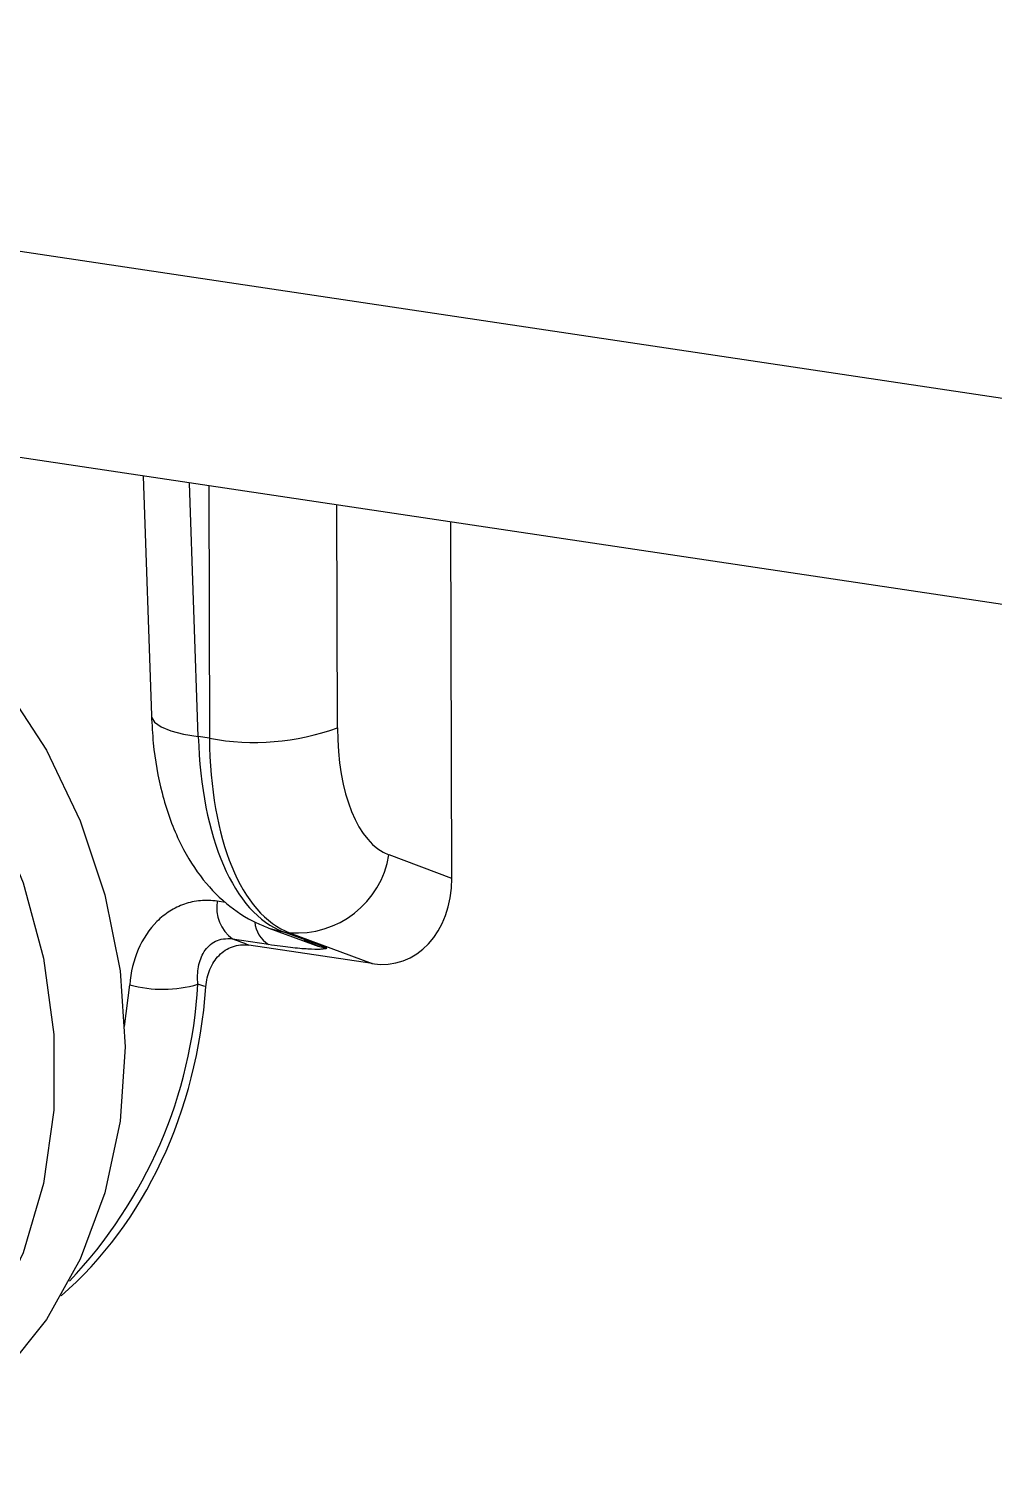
# Model space of a CAD drawing. Header units: millimetres. Extents: x 12 to 854, y 4 to 555.
# Drawn here: x 686.58 to 696.37, y 420.7 to 435.39 of the extents above; entities that cross this region are included whole.
import ezdxf

# ---------------------------------------------------------------- set-up
doc = ezdxf.new("R2010")
doc.units = ezdxf.units.MM

msp = doc.modelspace()

# ---------------------------------------------------------------- linework, layer by layer
at = {"color": 7, "linetype": 'Continuous', "lineweight": 25}
for p, q in [((665.019, 436.34), (698.015, 431.41)), ((701.392, 428.81), (660.641, 434.9)), ((687.743, 430.85), (687.826, 428.418)), ((690.875, 426.765), (690.866, 430.383)), ((688.415, 428.187), (688.302, 428.204)), ((690.875, 426.765), (690.239, 427.004)), ((689.019, 426.259), (689.46, 426.096)), ((688.648, 426.15), (689.015, 426.095)), ((689.163, 426.222), (689.228, 426.213)), ((689.608, 426.058), (689.163, 426.222)), ((689.228, 426.213), (690.066, 425.899)), ((690.066, 425.899), (688.815, 426.086))]:
    msp.add_line(p, q, dxfattribs=at)
at = {"color": 8, "linetype": 'Continuous', "lineweight": 25}
for p, q in [((688.302, 428.204), (688.214, 430.779)), ((688.408, 430.75), (688.415, 428.187)), ((689.715, 428.294), (689.71, 430.556)), ((688.579, 426.519), (688.493, 426.532)), ((689.019, 426.259), (689.163, 426.222)), ((689.529, 426.073), (689.375, 426.135)), ((687.554, 425.262), (687.606, 425.685))]:
    msp.add_line(p, q, dxfattribs=at)
at = {"color": 7, "linetype": 'Continuous', "lineweight": 25, "flags": 128}
for points in [[(680.263, 430.303), (680.658, 430.529), (681.277, 430.77), (681.934, 430.898), (682.614, 430.91), (683.302, 430.807), (683.982, 430.592), (684.639, 430.267), (685.258, 429.842), (685.826, 429.325), (686.33, 428.728), (686.759, 428.065), (687.102, 427.349), (687.354, 426.598), (687.507, 425.827), (687.558, 425.055)], [(687.558, 425.055), (687.507, 424.298), (687.354, 423.573), (687.102, 422.897), (686.759, 422.284), (686.33, 421.749), (685.826, 421.302), (685.258, 420.955), (684.639, 420.715), (684.57, 420.696)]]:
    msp.add_lwpolyline(points, dxfattribs=at)
at = {"color": 8, "linetype": 'Continuous', "lineweight": 25, "flags": 128}
for points in [[(682.017, 430.528), (682.169, 430.515), (682.859, 430.383), (683.536, 430.135), (684.186, 429.778), (684.792, 429.319), (685.341, 428.771), (685.819, 428.145), (686.216, 427.456), (686.522, 426.721), (686.73, 425.956), (686.836, 425.18), (686.836, 424.41), (686.73, 423.665), (686.522, 422.963), (686.216, 422.319), (685.861, 421.8)], [(687.826, 428.418), (687.828, 428.403), (687.858, 428.352), (687.924, 428.305), (688.022, 428.264), (688.15, 428.23), (688.302, 428.204)]]:
    msp.add_lwpolyline(points, dxfattribs=at)
at = {"color": 7, "linetype": 'Continuous', "lineweight": 25}
for centre, radius, start, end in [((688.872, 430.601), 2.456, 259.2614, 290.0718), ((689.303, 427.158), 0.948, 265.4605, 350.6283), ((688.887, 426.469), 0.398, 170.8671, 233.2081), ((687.943, 426.909), 1.27, 254.6169, 286.2537)]:
    msp.add_arc(centre, radius, start, end, dxfattribs=at)
at = {"color": 8, "linetype": 'Continuous', "lineweight": 25}
for centre, radius, start, end in [((689.166, 426.345), 0.292, 184.8494, 238.9679), ((683.542, 425.96), 4.764, 316.4281, 356.7522)]:
    msp.add_arc(centre, radius, start, end, dxfattribs=at)
at = {"color": 7, "linetype": 'Continuous', "lineweight": 25}
for centre, major_axis, ratio, start_param, end_param in [((689.676, 428.914), (0.373, 2.726), 0.485859, 1.89969, 3.034154), ((689.791, 428.896), (0.44, 2.716), 0.479952, 1.911716, 3.04618), ((690.615, 428.757), (0.3, 1.774), 0.478313, 1.914818, 3.049282), ((690.05, 426.905), (-0.303, 0.986), 0.778668, 2.784862, 4.339593), ((683.028, 427.084), (8.785, -2.607), 0.097586, 0.88085, 0.905902), ((682.928, 426.588), (8.534, -2.184), 0.066539, 0.895125, 0.907403), ((683.628, 426.901), (-2.517, 4.897), 0.826734, 3.344687, 4.076057)]:
    msp.add_ellipse(centre, major_axis=major_axis, ratio=ratio, start_param=start_param, end_param=end_param, dxfattribs=at)
at = {"color": 8, "linetype": 'Continuous', "lineweight": 25}
msp.add_ellipse((689.556, 427.076), major_axis=(-0.362, 0.989), ratio=0.752104, start_param=2.572689, end_param=2.751986, dxfattribs=at)
at = {"color": 7, "linetype": 'Continuous', "lineweight": 25}
for points, knots in [([(687.826, 428.418), (687.831, 428.324), (687.845, 428.052), (687.924, 427.617), (688.082, 427.165), (688.304, 426.79), (688.571, 426.506), (688.821, 426.339), (688.977, 426.276), (689.019, 426.259)], [0, 0, 0, 0, 0.098775, 0.286296, 0.482238, 0.649742, 0.802465, 0.946057, 1, 1, 1, 1]), ([(688.493, 426.532), (688.436, 426.541), (688.379, 426.543), (688.268, 426.533), (688.213, 426.521), (688.108, 426.485), (688.059, 426.462), (687.965, 426.402), (687.921, 426.367), (687.803, 426.248), (687.738, 426.15), (687.645, 425.932), (687.616, 425.811), (687.606, 425.685)], [0, 0, 0, 0, 0.125, 0.125, 0.25, 0.25, 0.375, 0.375, 0.5, 0.5, 0.75, 0.75, 1, 1, 1, 1]), ([(688.298, 425.69), (688.292, 425.752), (688.294, 425.812), (688.315, 425.924), (688.334, 425.976), (688.39, 426.065), (688.429, 426.102), (688.525, 426.149), (688.584, 426.159), (688.648, 426.15)], [0, 0, 0, 0, 0.25, 0.25, 0.5, 0.5, 0.75, 0.75, 1, 1, 1, 1]), ([(688.379, 425.665), (688.384, 425.728), (688.397, 425.786), (688.443, 425.895), (688.473, 425.943), (688.552, 426.023), (688.597, 426.053), (688.702, 426.089), (688.758, 426.094), (688.815, 426.086)], [0, 0, 0, 0, 0.25, 0.25, 0.5, 0.5, 0.75, 0.75, 1, 1, 1, 1]), ([(689.015, 426.095), (689.097, 426.083), (689.171, 426.073), (689.305, 426.058), (689.365, 426.053), (689.465, 426.047), (689.507, 426.046), (689.555, 426.048), (689.568, 426.05), (689.591, 426.053), (689.601, 426.055), (689.608, 426.058)], [0, 0, 0, 0, 0.25, 0.25, 0.5, 0.5, 0.75, 0.75, 0.875, 0.875, 1, 1, 1, 1]), ([(689.608, 426.058), (689.607, 426.058), (689.582, 426.061), (689.555, 426.062), (689.53, 426.073), (689.529, 426.073)], [0, 0, 0, 0, 0.035536, 0.974821, 1, 1, 1, 1])]:
    msp.add_open_spline(points, degree=3, knots=knots, dxfattribs=at)

doc.saveas('drawing.dxf')
